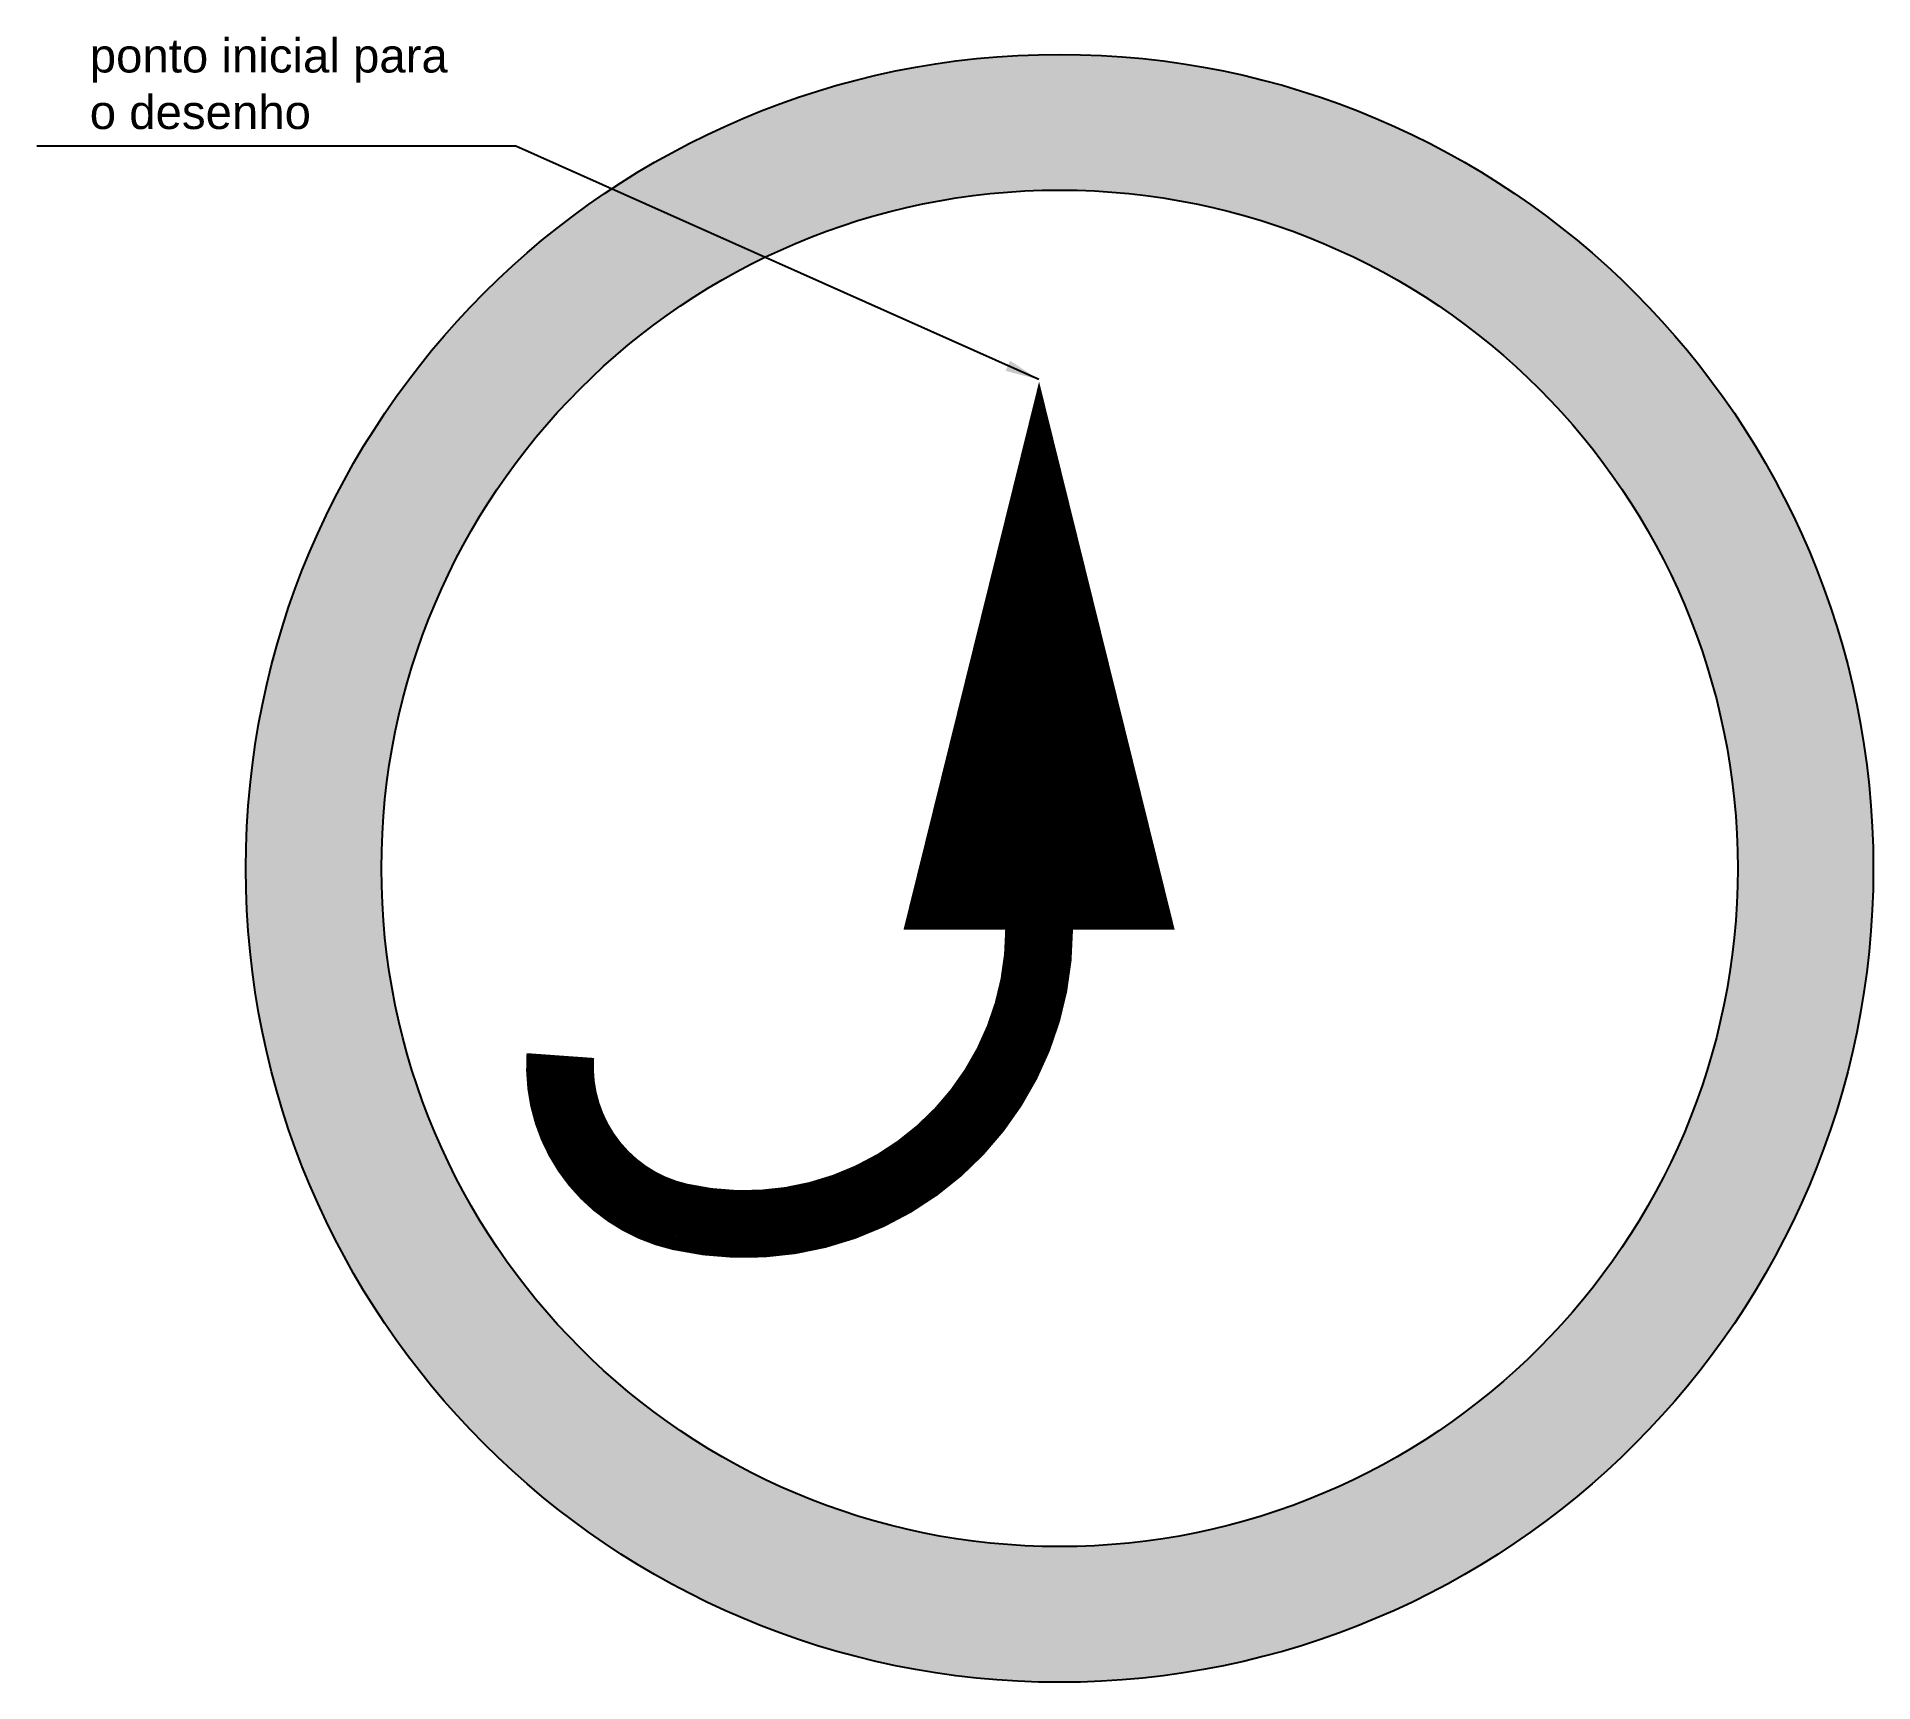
# Model space of a CAD drawing. Header units: millimetres. Extents: x 136 to 272, y 115 to 236.
import ezdxf

# ---------------------------------------------------------------- set-up
doc = ezdxf.new("R2010")
doc.units = ezdxf.units.MM
for name, color, linetype in [('circulo', 1, 'Continuous'), ('limite', 7, 'Continuous'), ('polyline', 7, 'Continuous')]:
    doc.layers.add(name, color=color, linetype=linetype)
doc.dimstyles.new('ISO-25', dxfattribs={"dimtxt": 2.5, "dimasz": 2.5, "dimexe": 1.25, "dimexo": 0.625, "dimtad": 1, "dimtxsty": 'Standard', "dimcen": 2.5, "dimadec": 0, "dimazin": 0, "dimtfac": 1, "dimtmove": 0, "dimatfit": 3, "dimfxl": 1, "dimarcsym": 0})

msp = doc.modelspace()

# ---------------------------------------------------------------- hatches: boundary and pattern name
at = {"layer": 'circulo'}
h = msp.add_hatch(color=256, dxfattribs=at)
h.paths.add_polyline_path([(151.79, 175, 1), (271.79, 175, 1)])
h.paths.add_polyline_path([(261.79, 175, -1), (161.79, 175, -1)], flags=16)

# ---------------------------------------------------------------- linework, layer by layer
at = {"layer": 'circulo', "color": 7}
for radius in [60, 50]:
    msp.add_circle((211.79, 175), radius, dxfattribs=at)
at = {"layer": 'polyline'}
msp.add_lwpolyline([(210.28, 210.88, 0, 20, 0), (210.28, 170.47, 5, 5, -0.480943), (183.8, 149.31, 5, 5, -0.370709), (174.98, 161.2, 5, 5, -1.080273)], format="xyseb", dxfattribs=at)

# ---------------------------------------------------------------- texts
at = {"layer": 'limite', "insert": (140.28, 236.17), "char_height": 2.5, "width": 27.451, "attachment_point": 1}
msp.add_mtext('{\\fArial|b0|i0|c0|p34;ponto inicial para o desenho}', dxfattribs=at)

# ---------------------------------------------------------------- leaders
at = {"layer": 'polyline'}
msp.add_leader([(210.26, 211.03), (171.7, 228.24), (136.37, 228.24)], dimstyle='ISO-25', override={"dimgap": 0.625, "dimtad": 0}, dxfattribs=at)

doc.saveas('drawing.dxf')
